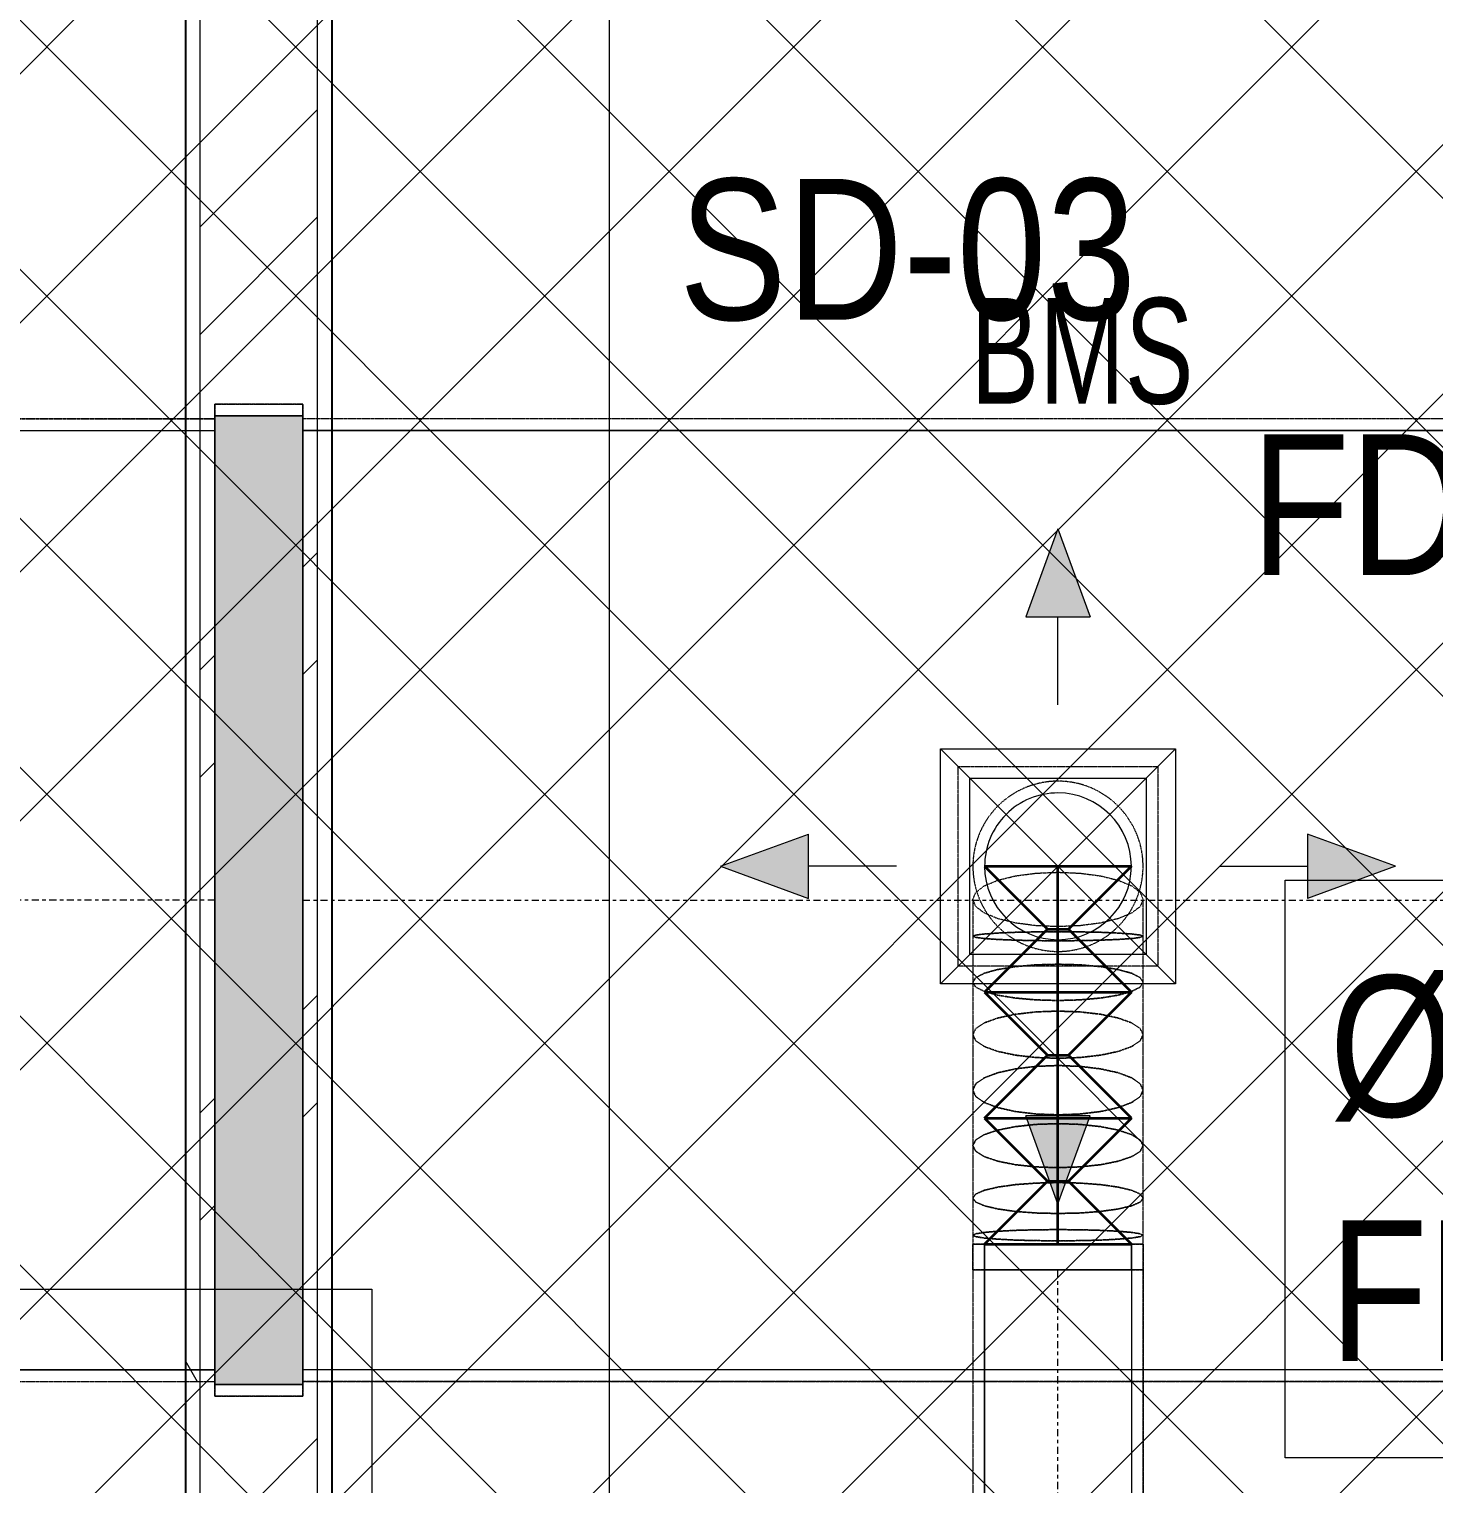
# Model space of a CAD drawing. Header units: inches. Extents: x -83664 to 20107, y -47222 to 19398.
# Drawn here: x -34814 to -32420, y -22331 to -19853 of the extents above; entities that cross this region are included whole.
import ezdxf

# ---------------------------------------------------------------- set-up
doc = ezdxf.new("R2010")
doc.units = ezdxf.units.IN
doc.header["$MEASUREMENT"] = 0
doc.linetypes.add('Center', pattern=[29.999999, 12, -6, 6, -6])
doc.linetypes.add('Hidden 0_50', pattern=[1.0584, 0.5292, -0.5292])
for name, color, linetype, lineweight in [('A-DETL-GENF', 7, 'Continuous', 9), ('A-WALL', 7, 'Continuous', 9), ('A-WALL-PATT', 7, 'Continuous', 25), ('G-ANNO-TEXT', 7, 'Continuous', 9), ('M-HVAC-CDFF', 7, 'Continuous', 9), ('M-HVAC-DUCT-CNTR', 7, 'Center', 9), ('M-HVAC-DUCT-IDEN', 7, 'Continuous', 18), ('ROOM TAG', 7, 'Continuous', 9)]:
    doc.layers.add(name, color=color, linetype=linetype, lineweight=lineweight)
for name, color, linetype, lineweight, true_color in [('FF ROOM TAG_dwg', 7, 'Continuous', 9, 0x767676), ('M-HVAC-DUCT', 7, 'Continuous', 9, 0xffe97f), ('M-HVAC-DUCT-PATT', 7, 'Continuous', 35, 0x007f00)]:
    doc.layers.add(name, color=color, linetype=linetype, lineweight=lineweight, true_color=true_color)
doc.styles.add('Arial Narrow_20', font='ARIALN.TTF', dxfattribs={"width": 0.85, "height": 4572})
doc.styles.add('Arial Narrow_21', font='ARIALN.TTF', dxfattribs={"height": 240})
pattern_1 = [(0, (0, 0), (1219.2, 304.8), [50.292, -864.108, 50.292, -864.108, -4876.8]), (0, (0, 0), (1219.2, 304.8), [-1828.8, 50.292, -1778.508, 50.292, -864.108, -2133.6]), (0, (0, 0), (1219.2, 304.8), [-4572, 50.292, -559.308, 50.292, -1473.708]), (120, (457.2, 152.4), (-873.56454, 903.4582), [50.292, -864.108, 50.292, -864.108, -4876.8]), (120, (457.2, 152.4), (-873.56454, 903.4582), [-1828.8, 50.292, -1778.508, 50.292, -864.108, -2133.6]), (120, (457.2, 152.4), (-873.56454, 903.4582), [-4572, 50.292, -559.308, 50.292, -1473.708]), (240, (609.6, 762), (-345.63546, -1208.2582), [50.292, -864.108, 50.292, -864.108, -4876.8]), (240, (609.6, 762), (-345.63546, -1208.2582), [-1828.8, 50.292, -1778.508, 50.292, -864.108, -2133.6]), (240, (609.6, 762), (-345.63546, -1208.2582), [-4572, 50.292, -559.308, 50.292, -1473.708])]

# ---------------------------------------------------------------- blocks, each defined once
blk = doc.blocks.new('GCE-AT-Supply Air Rectangular Diffuser - 300x300-6788639-FIRST FLOOR AC CONDITIONING LAYOUT - PART A')
at = {"layer": 'A-DETL-GENF', "true_color": 0xff7f00}
for points in [[(54.6, 425), (0, 575), (-54.6, 425)], [(-425, -54.6), (-425, 54.6), (-575, 0)], [(425, -54.6), (575, 0), (425, 54.6)], [(0, -575), (54.6, -425), (-54.6, -425)]]:
    blk.add_hatch(color=30, dxfattribs=at).paths.add_polyline_path(points)
at = {"layer": 'A-DETL-GENF', "color": 30, "true_color": 0xff7f00}
for p, q in [((0, 575), (-54.6, 425)), ((0, 575), (54.6, 425)), ((-54.6, 425), (54.6, 425)), ((0, 275), (0, 425)), ((-200, -200), (200, 200)), ((-200, 200), (200, -200)), ((-200, -200), (-200, 200)), ((-200, 200), (200, 200)), ((200, 200), (200, -200)), ((-575, 0), (-425, 54.6)), ((-425, -54.6), (-425, 54.6)), ((425, 54.6), (425, -54.6)), ((575, 0), (425, 54.6)), ((-575, 0), (-425, -54.6)), ((275, 0), (425, 0)), ((-275, 0), (-425, 0)), ((575, 0), (425, -54.6)), ((200, -200), (-200, -200)), ((0, -275), (0, -425)), ((54.6, -425), (-54.6, -425)), ((0, -575), (-54.6, -425)), ((0, -575), (54.6, -425))]:
    blk.add_line(p, q, dxfattribs=at)
blk = doc.blocks.new('M_Rec to Rnd Transition - Angle - 60 Degree-8295568-FIRST FLOOR AC CONDITIONING LAYOUT - PART A')
at = {"layer": 'M-HVAC-DUCT', "color": 30, "true_color": 0xff7f00}
for p, q in [((0, 125), (43.3, 125)), ((43.3, 125), (0, 125)), ((0, 125), (0, -125)), ((0, -125), (0, 125)), ((43.3, 0), (43.3, 125)), ((43.3, 0), (43.3, 125)), ((43.3, -125), (43.3, 0)), ((43.3, -125), (43.3, 0)), ((0, -125), (43.3, -125)), ((43.3, -125), (0, -125))]:
    blk.add_line(p, q, dxfattribs=at)
blk = doc.blocks.new('M_Rectangular to Round Transition - Angle - 45 Degree-7600494-FIRST FLOOR AC CONDITIONING LAYOUT - PART A')
at = {"layer": 'M-HVAC-DUCT', "color": 30, "true_color": 0xff7f00}
for p, q in [((160335, 87412.4), (160335, 87712.4)), ((160335, 87712.4), (160635, 87712.4)), ((160635, 87712.4), (160635, 87412.4)), ((160635, 87412.4), (160335, 87412.4))]:
    blk.add_line(p, q, dxfattribs=at)
for start, end in [(90, 180), (0, 90), (180, 270), (270, 0)]:
    blk.add_arc((160485, 87562.4), 125, start, end, dxfattribs=at)
blk = doc.blocks.new('GCE-DA-Fire Damper-Rectangular - Standard-V124-FIRST FLOOR AC CONDITIONING LAYOUT - PART A')
at = {"layer": 'A-DETL-GENF', "true_color": 0xff7f00}
blk.add_hatch(color=30, dxfattribs=at).paths.add_polyline_path([(75, -825), (-75, -825), (-75, 825), (75, 825)])
at = {"layer": 'A-DETL-GENF', "color": 30, "true_color": 0xff7f00}
for p, q in [((75, 825), (-75, 825)), ((-75, 825), (-75, -825)), ((75, -825), (75, 825)), ((-75, -825), (75, -825))]:
    blk.add_line(p, q, dxfattribs=at)
at = {"layer": 'M-HVAC-DUCT', "color": 30, "true_color": 0xff7f00}
for p, q in [((-75, -825), (-75, 825)), ((-75, 825), (75, 825)), ((75, 825), (75, -825)), ((75, -825), (-75, -825))]:
    blk.add_line(p, q, dxfattribs=at)
blk = doc.blocks.new('TEMW-SMBZ-HO-BM-HVAC-00002_rvt-1-FIRST FLOOR AC CONDITIONING LAYOUT - PART A')
at = {"layer": 'M-HVAC-DUCT', "color": 30, "linetype": 'Hidden 0_50', "true_color": 0xff7f00}
for p, q in [((117109.4, 77880.8), (116959.4, 77880.8)), ((116959.4, 77880.8), (116959.4, 76190.8)), ((116959.4, 76190.8), (116959.4, 77880.8)), ((116959.4, 77880.8), (117109.4, 77880.8)), ((117109.4, 76190.8), (117109.4, 77880.8)), ((117109.4, 77880.8), (117109.4, 76190.8)), ((116959.4, 77855.8), (112981.4, 77855.8)), ((112981.4, 77855.8), (116959.4, 77855.8)), ((116959.4, 77855.8), (116959.4, 76215.8)), ((116959.4, 76215.8), (116959.4, 77855.8)), ((117109.4, 76215.8), (117109.4, 77855.8)), ((117109.4, 77855.8), (117109.4, 76215.8)), ((119671.9, 77855.8), (117109.4, 77855.8)), ((119671.9, 77855.8), (117109.4, 77855.8)), ((118226, 76923.4), (118226, 77263.4)), ((118226, 77263.4), (118566, 77263.4)), ((118566, 77263.4), (118566, 76923.4)), ((118251, 77036.9), (118251, 76974.3)), ((118251, 77036.9), (118251, 76974.3)), ((118541, 76974.3), (118541, 77036.9)), ((118541, 76974.3), (118541, 77036.9)), ((118251, 76974.3), (118251, 76895.7)), ((118251, 76974.3), (118251, 76895.7)), ((118541, 76895.7), (118541, 76974.3)), ((118541, 76895.7), (118541, 76974.3)), ((118566, 76923.4), (118226, 76923.4)), ((118251, 76895.7), (118251, 76806.6)), ((118251, 76895.7), (118251, 76806.6)), ((118541, 76806.6), (118541, 76895.7)), ((118541, 76806.6), (118541, 76895.7)), ((118251, 76806.6), (118251, 76712.1)), ((118251, 76806.6), (118251, 76712.1)), ((118541, 76712.1), (118541, 76806.6)), ((118541, 76712.1), (118541, 76806.6)), ((118251, 76712.1), (118251, 76617.6)), ((118251, 76712.1), (118251, 76617.6)), ((118541, 76617.6), (118541, 76712.1)), ((118541, 76617.6), (118541, 76712.1)), ((118251, 76617.6), (118251, 76528.3)), ((118251, 76617.6), (118251, 76528.3)), ((118541, 76528.3), (118541, 76617.6)), ((118541, 76528.3), (118541, 76617.6)), ((118251, 76528.3), (118251, 76465)), ((118251, 76528.3), (118251, 76465)), ((118541, 76465), (118541, 76528.3)), ((118541, 76465), (118541, 76528.3)), ((118251, 76465), (118251, 76449.6)), ((118251, 76465), (118251, 76449.6)), ((118251, 76449.6), (118541, 76449.6)), ((118251, 76449.6), (118541, 76449.6)), ((118251, 76406.3), (118251, 76449.6)), ((118251, 76449.6), (118251, 76406.3)), ((118396, 76449.6), (118251, 76449.6)), ((118396, 76449.6), (118251, 76449.6)), ((118541, 76449.6), (118396, 76449.6)), ((118541, 76449.6), (118396, 76449.6)), ((118541, 76449.6), (118541, 76465)), ((118541, 76449.6), (118541, 76465)), ((118541, 76406.3), (118541, 76449.6)), ((118541, 76449.6), (118541, 76406.3)), ((118541, 76406.3), (118251, 76406.3)), ((118251, 76406.3), (118541, 76406.3)), ((118541, 76406.3), (118251, 76406.3)), ((118251, 76406.3), (118541, 76406.3)), ((118251, 76406.3), (118251, 75282.7)), ((118251, 76406.3), (118251, 75282.7)), ((118541, 75282.7), (118541, 76406.3)), ((118541, 76406.3), (118541, 75282.7)), ((112981.4, 76215.8), (116959.4, 76215.8)), ((112981.4, 76215.8), (116959.4, 76215.8)), ((117109.4, 76215.8), (119671.9, 76215.8)), ((119671.9, 76215.8), (117109.4, 76215.8)), ((116959.4, 76190.8), (117109.4, 76190.8)), ((117109.4, 76190.8), (116959.4, 76190.8))]:
    blk.add_line(p, q, dxfattribs=at)
at = {"layer": 'M-HVAC-DUCT', "color": 30, "true_color": 0xff7f00}
for p, q in [((112981.4, 77835.8), (116959.4, 77835.8)), ((112981.4, 77835.8), (116959.4, 77835.8)), ((116959.4, 76235.8), (116959.4, 77835.8)), ((116959.4, 77835.8), (116959.4, 76235.8)), ((117109.4, 77835.8), (117109.4, 76235.8)), ((117109.4, 76235.8), (117109.4, 77835.8)), ((117109.4, 77835.8), (119671.9, 77835.8)), ((119671.9, 77835.8), (117109.4, 77835.8)), ((118271, 76406.3), (118521, 76406.3)), ((118521, 76406.3), (118271, 76406.3)), ((118271, 75282.7), (118271, 76406.3)), ((118271, 76406.3), (118271, 75282.7)), ((118521, 76406.3), (118521, 75282.7)), ((118521, 76406.3), (118521, 75282.7)), ((116959.4, 76235.8), (112981.4, 76235.8)), ((112981.4, 76235.8), (116959.4, 76235.8)), ((119671.9, 76235.8), (117109.4, 76235.8)), ((119671.9, 76235.8), (117109.4, 76235.8))]:
    blk.add_line(p, q, dxfattribs=at)
at = {"layer": 'M-HVAC-DUCT', "color": 30, "linetype": 'Hidden 0_50', "true_color": 0xff7f00, "flags": 128}
for points in [[(118251, 77036.9), (118255.9, 77048.9), (118270.4, 77060.1), (118293.5, 77069.7), (118323.5, 77077.1), (118358.5, 77081.7), (118396, 77083.3), (118433.5, 77081.7), (118468.5, 77077.1), (118498.5, 77069.7), (118521.6, 77060.1), (118536.1, 77048.9), (118541, 77036.9)], [(118541, 77036.9), (118536.1, 77024.9), (118521.6, 77013.8), (118498.5, 77004.2), (118468.5, 76996.8), (118433.5, 76992.2), (118396, 76990.6), (118358.5, 76992.2), (118323.5, 76996.8), (118293.5, 77004.2), (118270.4, 77013.8), (118255.9, 77024.9), (118251, 77036.9)], [(118541, 76974.3), (118536.1, 76976.3), (118521.6, 76978.1), (118498.5, 76979.7), (118468.5, 76981), (118433.5, 76981.7), (118396, 76982), (118358.5, 76981.7), (118323.5, 76981), (118293.5, 76979.7), (118270.4, 76978.1), (118255.9, 76976.3), (118251, 76974.3)], [(118251, 76974.3), (118255.9, 76976.3), (118270.4, 76978.1), (118293.5, 76979.7), (118323.5, 76981), (118358.5, 76981.7), (118396, 76982), (118433.5, 76981.7), (118468.5, 76981), (118498.5, 76979.7), (118521.6, 76978.1), (118536.1, 76976.3), (118541, 76974.3)], [(118251, 76974.3), (118255.9, 76972.3), (118270.4, 76970.4), (118293.5, 76968.8), (118323.5, 76967.6), (118358.5, 76966.8), (118396, 76966.6), (118433.5, 76966.8), (118468.5, 76967.6), (118498.5, 76968.8), (118521.6, 76970.4), (118536.1, 76972.3), (118541, 76974.3)], [(118541, 76974.3), (118536.1, 76972.3), (118521.6, 76970.4), (118498.5, 76968.8), (118468.5, 76967.6), (118433.5, 76966.8), (118396, 76966.6), (118358.5, 76966.8), (118323.5, 76967.6), (118293.5, 76968.8), (118270.4, 76970.4), (118255.9, 76972.3), (118251, 76974.3)], [(118541, 76895.7), (118536.1, 76903.7), (118521.6, 76911.2), (118498.5, 76917.6), (118468.5, 76922.5), (118433.5, 76925.6), (118396, 76926.6), (118358.5, 76925.6), (118323.5, 76922.5), (118293.5, 76917.6), (118270.4, 76911.2), (118255.9, 76903.7), (118251, 76895.7)], [(118251, 76895.7), (118255.9, 76903.7), (118270.4, 76911.2), (118293.5, 76917.6), (118323.5, 76922.5), (118358.5, 76925.6), (118396, 76926.6), (118433.5, 76925.6), (118468.5, 76922.5), (118498.5, 76917.6), (118521.6, 76911.2), (118536.1, 76903.7), (118541, 76895.7)], [(118251, 76895.7), (118255.9, 76887.7), (118270.4, 76880.3), (118293.5, 76873.9), (118323.5, 76869), (118358.5, 76865.9), (118396, 76864.8), (118433.5, 76865.9), (118468.5, 76869), (118498.5, 76873.9), (118521.6, 76880.3), (118536.1, 76887.7), (118541, 76895.7)], [(118541, 76895.7), (118536.1, 76887.7), (118521.6, 76880.3), (118498.5, 76873.9), (118468.5, 76869), (118433.5, 76865.9), (118396, 76864.8), (118358.5, 76865.9), (118323.5, 76869), (118293.5, 76873.9), (118270.4, 76880.3), (118255.9, 76887.7), (118251, 76895.7)], [(118541, 76806.6), (118536.1, 76817), (118521.6, 76826.7), (118498.5, 76835), (118468.5, 76841.4), (118433.5, 76845.4), (118396, 76846.8), (118358.5, 76845.4), (118323.5, 76841.4), (118293.5, 76835), (118270.4, 76826.7), (118255.9, 76817), (118251, 76806.6)], [(118251, 76806.6), (118255.9, 76817), (118270.4, 76826.7), (118293.5, 76835), (118323.5, 76841.4), (118358.5, 76845.4), (118396, 76846.8), (118433.5, 76845.4), (118468.5, 76841.4), (118498.5, 76835), (118521.6, 76826.7), (118536.1, 76817), (118541, 76806.6)], [(118251, 76806.6), (118255.9, 76796.2), (118270.4, 76786.5), (118293.5, 76778.1), (118323.5, 76771.7), (118358.5, 76767.7), (118396, 76766.4), (118433.5, 76767.7), (118468.5, 76771.7), (118498.5, 76778.1), (118521.6, 76786.5), (118536.1, 76796.2), (118541, 76806.6)], [(118541, 76806.6), (118536.1, 76796.2), (118521.6, 76786.5), (118498.5, 76778.1), (118468.5, 76771.7), (118433.5, 76767.7), (118396, 76766.4), (118358.5, 76767.7), (118323.5, 76771.7), (118293.5, 76778.1), (118270.4, 76786.5), (118255.9, 76796.2), (118251, 76806.6)], [(118541, 76712.1), (118536.1, 76723), (118521.6, 76733.1), (118498.5, 76741.8), (118468.5, 76748.4), (118433.5, 76752.6), (118396, 76754.1), (118358.5, 76752.6), (118323.5, 76748.4), (118293.5, 76741.8), (118270.4, 76733.1), (118255.9, 76723), (118251, 76712.1)], [(118251, 76712.1), (118255.9, 76723), (118270.4, 76733.1), (118293.5, 76741.8), (118323.5, 76748.4), (118358.5, 76752.6), (118396, 76754.1), (118433.5, 76752.6), (118468.5, 76748.4), (118498.5, 76741.8), (118521.6, 76733.1), (118536.1, 76723), (118541, 76712.1)], [(118251, 76712.1), (118255.9, 76701.2), (118270.4, 76691.1), (118293.5, 76682.4), (118323.5, 76675.7), (118358.5, 76671.5), (118396, 76670.1), (118433.5, 76671.5), (118468.5, 76675.7), (118498.5, 76682.4), (118521.6, 76691.1), (118536.1, 76701.2), (118541, 76712.1)], [(118541, 76712.1), (118536.1, 76701.2), (118521.6, 76691.1), (118498.5, 76682.4), (118468.5, 76675.7), (118433.5, 76671.5), (118396, 76670.1), (118358.5, 76671.5), (118323.5, 76675.7), (118293.5, 76682.4), (118270.4, 76691.1), (118255.9, 76701.2), (118251, 76712.1)], [(118541, 76617.6), (118536.1, 76627.3), (118521.6, 76636.3), (118498.5, 76644.1), (118468.5, 76650), (118433.5, 76653.8), (118396, 76655.1), (118358.5, 76653.8), (118323.5, 76650), (118293.5, 76644.1), (118270.4, 76636.3), (118255.9, 76627.3), (118251, 76617.6)], [(118251, 76617.6), (118255.9, 76627.3), (118270.4, 76636.3), (118293.5, 76644.1), (118323.5, 76650), (118358.5, 76653.8), (118396, 76655.1), (118433.5, 76653.8), (118468.5, 76650), (118498.5, 76644.1), (118521.6, 76636.3), (118536.1, 76627.3), (118541, 76617.6)], [(118251, 76617.6), (118255.9, 76607.9), (118270.4, 76598.9), (118293.5, 76591.1), (118323.5, 76585.1), (118358.5, 76581.4), (118396, 76580.1), (118433.5, 76581.4), (118468.5, 76585.1), (118498.5, 76591.1), (118521.6, 76598.9), (118536.1, 76607.9), (118541, 76617.6)], [(118541, 76617.6), (118536.1, 76607.9), (118521.6, 76598.9), (118498.5, 76591.1), (118468.5, 76585.1), (118433.5, 76581.4), (118396, 76580.1), (118358.5, 76581.4), (118323.5, 76585.1), (118293.5, 76591.1), (118270.4, 76598.9), (118255.9, 76607.9), (118251, 76617.6)], [(118541, 76528.3), (118536.1, 76535.2), (118521.6, 76541.5), (118498.5, 76547), (118468.5, 76551.2), (118433.5, 76553.8), (118396, 76554.7), (118358.5, 76553.8), (118323.5, 76551.2), (118293.5, 76547), (118270.4, 76541.5), (118255.9, 76535.2), (118251, 76528.3)], [(118251, 76528.3), (118255.9, 76535.2), (118270.4, 76541.5), (118293.5, 76547), (118323.5, 76551.2), (118358.5, 76553.8), (118396, 76554.7), (118433.5, 76553.8), (118468.5, 76551.2), (118498.5, 76547), (118521.6, 76541.5), (118536.1, 76535.2), (118541, 76528.3)], [(118251, 76528.3), (118255.9, 76521.5), (118270.4, 76515.2), (118293.5, 76509.7), (118323.5, 76505.5), (118358.5, 76502.9), (118396, 76502), (118433.5, 76502.9), (118468.5, 76505.5), (118498.5, 76509.7), (118521.6, 76515.2), (118536.1, 76521.5), (118541, 76528.3)], [(118541, 76528.3), (118536.1, 76521.5), (118521.6, 76515.2), (118498.5, 76509.7), (118468.5, 76505.5), (118433.5, 76502.9), (118396, 76502), (118358.5, 76502.9), (118323.5, 76505.5), (118293.5, 76509.7), (118270.4, 76515.2), (118255.9, 76521.5), (118251, 76528.3)], [(118541, 76465), (118536.1, 76467.5), (118521.6, 76469.8), (118498.5, 76471.8), (118468.5, 76473.3), (118433.5, 76474.3), (118396, 76474.6), (118358.5, 76474.3), (118323.5, 76473.3), (118293.5, 76471.8), (118270.4, 76469.8), (118255.9, 76467.5), (118251, 76465)], [(118251, 76465), (118255.9, 76467.5), (118270.4, 76469.8), (118293.5, 76471.8), (118323.5, 76473.3), (118358.5, 76474.3), (118396, 76474.6), (118433.5, 76474.3), (118468.5, 76473.3), (118498.5, 76471.8), (118521.6, 76469.8), (118536.1, 76467.5), (118541, 76465)], [(118251, 76465), (118255.9, 76462.6), (118270.4, 76460.2), (118293.5, 76458.3), (118323.5, 76456.7), (118358.5, 76455.8), (118396, 76455.5), (118433.5, 76455.8), (118468.5, 76456.7), (118498.5, 76458.3), (118521.6, 76460.2), (118536.1, 76462.6), (118541, 76465)], [(118541, 76465), (118536.1, 76462.6), (118521.6, 76460.2), (118498.5, 76458.3), (118468.5, 76456.7), (118433.5, 76455.8), (118396, 76455.5), (118358.5, 76455.8), (118323.5, 76456.7), (118293.5, 76458.3), (118270.4, 76460.2), (118255.9, 76462.6), (118251, 76465)]]:
    blk.add_lwpolyline(points, dxfattribs=at)
at = {"layer": 'M-HVAC-DUCT', "color": 30, "linetype": 'Hidden 0_50', "true_color": 0xff7f00}
for start, end in [(90, 180), (0, 90), (180, 270), (270, 0)]:
    blk.add_arc((118396, 77093.4), 145, start, end, dxfattribs=at)
at = {"layer": 'M-HVAC-DUCT-CNTR', "color": 30, "true_color": 0xff7f00}
for p, q in [((116959.4, 77035.8), (112981.4, 77035.8)), ((117109.4, 77035.8), (119671.9, 77035.8)), ((118396, 75282.7), (118396, 76406.3))]:
    blk.add_line(p, q, dxfattribs=at)
at = {"layer": 'M-HVAC-DUCT-CNTR', "color": 30, "linetype": 'Continuous', "lineweight": 35, "true_color": 0xff7f00}
blk.add_open_spline([(118396, 76449.6), (118396, 76664.6), (118396, 77093.4), (118396, 77093.4)], degree=3, dxfattribs=at)
at = {"layer": 'M-HVAC-DUCT-PATT', "color": 30, "true_color": 0xff7f00}
for p, q in [((118271, 77093.4), (118521, 77093.4)), ((118271, 77093.4), (118378.3, 76986.1)), ((118521, 77093.4), (118413.7, 76986.1)), ((118271, 76878.8), (118378.3, 76986.1)), ((118378.3, 76986.1), (118413.7, 76986.1)), ((118521, 76878.8), (118413.7, 76986.1)), ((118271, 76878.8), (118521, 76878.8)), ((118271, 76878.8), (118521, 76878.8)), ((118271, 76878.8), (118378.3, 76771.5)), ((118521, 76878.8), (118413.7, 76771.5)), ((118271, 76664.2), (118378.3, 76771.5)), ((118378.3, 76771.5), (118413.7, 76771.5)), ((118521, 76664.2), (118413.7, 76771.5)), ((118271, 76664.2), (118521, 76664.2)), ((118271, 76664.2), (118521, 76664.2)), ((118271, 76664.2), (118378.3, 76556.9)), ((118521, 76664.2), (118413.7, 76556.9)), ((118271, 76449.6), (118378.3, 76556.9)), ((118378.3, 76556.9), (118413.7, 76556.9)), ((118521, 76449.6), (118413.7, 76556.9)), ((118271, 76449.6), (118521, 76449.6)), ((118271, 76449.6), (118521, 76449.6))]:
    blk.add_line(p, q, dxfattribs=at)
at = {"layer": 'M-HVAC-CDFF', "color": 6, "linetype": 'Hidden 0_50', "lineweight": 9, "true_color": 0xff00ff}
blk.add_blockref('GCE-AT-Supply Air Rectangular Diffuser - 300x300-6788639-FIRST FLOOR AC CONDITIONING LAYOUT - PART A', (118396, 77093.4), dxfattribs=at)
at = {"layer": 'M-HVAC-DUCT', "color": 6, "linetype": 'Hidden 0_50', "lineweight": 9, "true_color": 0xff00ff, "extrusion": (0, 0, -1)}
blk.add_blockref('GCE-DA-Fire Damper-Rectangular - Standard-V124-FIRST FLOOR AC CONDITIONING LAYOUT - PART A', (-117034.4, 77035.8), dxfattribs=at)
at = {"layer": 'M-HVAC-DUCT', "color": 6, "linetype": 'Hidden 0_50', "lineweight": 9, "true_color": 0xff00ff}
for name, p, rotation in [('M_Rectangular to Round Transition - Angle - 45 Degree-7600494-FIRST FLOOR AC CONDITIONING LAYOUT - PART A', (278881, 164655.8), 180), ('M_Rec to Rnd Transition - Angle - 60 Degree-8295568-FIRST FLOOR AC CONDITIONING LAYOUT - PART A', (118396, 76406.3), 90)]:
    blk.add_blockref(name, p, dxfattribs=dict(at, rotation=rotation))
blk = doc.blocks.new('TEMW-SMBZ-HO-BM-HVAC-00002_rvt-2-FIRST FLOOR AC CONDITIONING LAYOUT - PART A')
at = {"layer": 'M-HVAC-DUCT', "color": 30, "linetype": 'Hidden 0_50', "true_color": 0xff7f00}
for p, q in [((117109.4, 77880.8), (116959.4, 77880.8)), ((116959.4, 77880.8), (116959.4, 76190.8)), ((116959.4, 76190.8), (116959.4, 77880.8)), ((116959.4, 77880.8), (117109.4, 77880.8)), ((117109.4, 76190.8), (117109.4, 77880.8)), ((117109.4, 77880.8), (117109.4, 76190.8)), ((116959.4, 77855.8), (112981.4, 77855.8)), ((112981.4, 77855.8), (116959.4, 77855.8)), ((116959.4, 77855.8), (116959.4, 76215.8)), ((116959.4, 76215.8), (116959.4, 77855.8)), ((117109.4, 76215.8), (117109.4, 77855.8)), ((117109.4, 77855.8), (117109.4, 76215.8)), ((119671.9, 77855.8), (117109.4, 77855.8)), ((119671.9, 77855.8), (117109.4, 77855.8)), ((118226, 76923.4), (118226, 77263.4)), ((118226, 77263.4), (118566, 77263.4)), ((118566, 77263.4), (118566, 76923.4)), ((118251, 77036.9), (118251, 76974.3)), ((118251, 77036.9), (118251, 76974.3)), ((118541, 76974.3), (118541, 77036.9)), ((118541, 76974.3), (118541, 77036.9)), ((118251, 76974.3), (118251, 76895.7)), ((118251, 76974.3), (118251, 76895.7)), ((118541, 76895.7), (118541, 76974.3)), ((118541, 76895.7), (118541, 76974.3)), ((118566, 76923.4), (118226, 76923.4)), ((118251, 76895.7), (118251, 76806.6)), ((118251, 76895.7), (118251, 76806.6)), ((118541, 76806.6), (118541, 76895.7)), ((118541, 76806.6), (118541, 76895.7)), ((118251, 76806.6), (118251, 76712.1)), ((118251, 76806.6), (118251, 76712.1)), ((118541, 76712.1), (118541, 76806.6)), ((118541, 76712.1), (118541, 76806.6)), ((118251, 76712.1), (118251, 76617.6)), ((118251, 76712.1), (118251, 76617.6)), ((118541, 76617.6), (118541, 76712.1)), ((118541, 76617.6), (118541, 76712.1)), ((118251, 76617.6), (118251, 76528.3)), ((118251, 76617.6), (118251, 76528.3)), ((118541, 76528.3), (118541, 76617.6)), ((118541, 76528.3), (118541, 76617.6)), ((118251, 76528.3), (118251, 76465)), ((118251, 76528.3), (118251, 76465)), ((118541, 76465), (118541, 76528.3)), ((118541, 76465), (118541, 76528.3)), ((118251, 76465), (118251, 76449.6)), ((118251, 76465), (118251, 76449.6)), ((118251, 76449.6), (118541, 76449.6)), ((118251, 76449.6), (118541, 76449.6)), ((118251, 76406.3), (118251, 76449.6)), ((118251, 76449.6), (118251, 76406.3)), ((118396, 76449.6), (118251, 76449.6)), ((118396, 76449.6), (118251, 76449.6)), ((118541, 76449.6), (118396, 76449.6)), ((118541, 76449.6), (118396, 76449.6)), ((118541, 76449.6), (118541, 76465)), ((118541, 76449.6), (118541, 76465)), ((118541, 76406.3), (118541, 76449.6)), ((118541, 76449.6), (118541, 76406.3)), ((118541, 76406.3), (118251, 76406.3)), ((118251, 76406.3), (118541, 76406.3)), ((118541, 76406.3), (118251, 76406.3)), ((118251, 76406.3), (118541, 76406.3)), ((118251, 76406.3), (118251, 75282.7)), ((118251, 76406.3), (118251, 75282.7)), ((118541, 75282.7), (118541, 76406.3)), ((118541, 76406.3), (118541, 75282.7)), ((112981.4, 76215.8), (116959.4, 76215.8)), ((112981.4, 76215.8), (116959.4, 76215.8)), ((117109.4, 76215.8), (119671.9, 76215.8)), ((119671.9, 76215.8), (117109.4, 76215.8)), ((116959.4, 76190.8), (117109.4, 76190.8)), ((117109.4, 76190.8), (116959.4, 76190.8))]:
    blk.add_line(p, q, dxfattribs=at)
at = {"layer": 'M-HVAC-DUCT', "color": 30, "true_color": 0xff7f00}
for p, q in [((112981.4, 77835.8), (116959.4, 77835.8)), ((112981.4, 77835.8), (116959.4, 77835.8)), ((116959.4, 76235.8), (116959.4, 77835.8)), ((116959.4, 77835.8), (116959.4, 76235.8)), ((117109.4, 77835.8), (117109.4, 76235.8)), ((117109.4, 76235.8), (117109.4, 77835.8)), ((117109.4, 77835.8), (119671.9, 77835.8)), ((119671.9, 77835.8), (117109.4, 77835.8)), ((118271, 76406.3), (118521, 76406.3)), ((118521, 76406.3), (118271, 76406.3)), ((118271, 75282.7), (118271, 76406.3)), ((118271, 76406.3), (118271, 75282.7)), ((118521, 76406.3), (118521, 75282.7)), ((118521, 76406.3), (118521, 75282.7)), ((116959.4, 76235.8), (112981.4, 76235.8)), ((112981.4, 76235.8), (116959.4, 76235.8)), ((119671.9, 76235.8), (117109.4, 76235.8)), ((119671.9, 76235.8), (117109.4, 76235.8))]:
    blk.add_line(p, q, dxfattribs=at)
at = {"layer": 'M-HVAC-DUCT', "color": 30, "linetype": 'Hidden 0_50', "true_color": 0xff7f00, "flags": 128}
for points in [[(118251, 77036.9), (118255.9, 77048.9), (118270.4, 77060.1), (118293.5, 77069.7), (118323.5, 77077.1), (118358.5, 77081.7), (118396, 77083.3), (118433.5, 77081.7), (118468.5, 77077.1), (118498.5, 77069.7), (118521.6, 77060.1), (118536.1, 77048.9), (118541, 77036.9)], [(118541, 77036.9), (118536.1, 77024.9), (118521.6, 77013.8), (118498.5, 77004.2), (118468.5, 76996.8), (118433.5, 76992.2), (118396, 76990.6), (118358.5, 76992.2), (118323.5, 76996.8), (118293.5, 77004.2), (118270.4, 77013.8), (118255.9, 77024.9), (118251, 77036.9)], [(118541, 76974.3), (118536.1, 76976.3), (118521.6, 76978.1), (118498.5, 76979.7), (118468.5, 76981), (118433.5, 76981.7), (118396, 76982), (118358.5, 76981.7), (118323.5, 76981), (118293.5, 76979.7), (118270.4, 76978.1), (118255.9, 76976.3), (118251, 76974.3)], [(118251, 76974.3), (118255.9, 76976.3), (118270.4, 76978.1), (118293.5, 76979.7), (118323.5, 76981), (118358.5, 76981.7), (118396, 76982), (118433.5, 76981.7), (118468.5, 76981), (118498.5, 76979.7), (118521.6, 76978.1), (118536.1, 76976.3), (118541, 76974.3)], [(118251, 76974.3), (118255.9, 76972.3), (118270.4, 76970.4), (118293.5, 76968.8), (118323.5, 76967.6), (118358.5, 76966.8), (118396, 76966.6), (118433.5, 76966.8), (118468.5, 76967.6), (118498.5, 76968.8), (118521.6, 76970.4), (118536.1, 76972.3), (118541, 76974.3)], [(118541, 76974.3), (118536.1, 76972.3), (118521.6, 76970.4), (118498.5, 76968.8), (118468.5, 76967.6), (118433.5, 76966.8), (118396, 76966.6), (118358.5, 76966.8), (118323.5, 76967.6), (118293.5, 76968.8), (118270.4, 76970.4), (118255.9, 76972.3), (118251, 76974.3)], [(118541, 76895.7), (118536.1, 76903.7), (118521.6, 76911.2), (118498.5, 76917.6), (118468.5, 76922.5), (118433.5, 76925.6), (118396, 76926.6), (118358.5, 76925.6), (118323.5, 76922.5), (118293.5, 76917.6), (118270.4, 76911.2), (118255.9, 76903.7), (118251, 76895.7)], [(118251, 76895.7), (118255.9, 76903.7), (118270.4, 76911.2), (118293.5, 76917.6), (118323.5, 76922.5), (118358.5, 76925.6), (118396, 76926.6), (118433.5, 76925.6), (118468.5, 76922.5), (118498.5, 76917.6), (118521.6, 76911.2), (118536.1, 76903.7), (118541, 76895.7)], [(118251, 76895.7), (118255.9, 76887.7), (118270.4, 76880.3), (118293.5, 76873.9), (118323.5, 76869), (118358.5, 76865.9), (118396, 76864.8), (118433.5, 76865.9), (118468.5, 76869), (118498.5, 76873.9), (118521.6, 76880.3), (118536.1, 76887.7), (118541, 76895.7)], [(118541, 76895.7), (118536.1, 76887.7), (118521.6, 76880.3), (118498.5, 76873.9), (118468.5, 76869), (118433.5, 76865.9), (118396, 76864.8), (118358.5, 76865.9), (118323.5, 76869), (118293.5, 76873.9), (118270.4, 76880.3), (118255.9, 76887.7), (118251, 76895.7)], [(118541, 76806.6), (118536.1, 76817), (118521.6, 76826.7), (118498.5, 76835), (118468.5, 76841.4), (118433.5, 76845.4), (118396, 76846.8), (118358.5, 76845.4), (118323.5, 76841.4), (118293.5, 76835), (118270.4, 76826.7), (118255.9, 76817), (118251, 76806.6)], [(118251, 76806.6), (118255.9, 76817), (118270.4, 76826.7), (118293.5, 76835), (118323.5, 76841.4), (118358.5, 76845.4), (118396, 76846.8), (118433.5, 76845.4), (118468.5, 76841.4), (118498.5, 76835), (118521.6, 76826.7), (118536.1, 76817), (118541, 76806.6)], [(118251, 76806.6), (118255.9, 76796.2), (118270.4, 76786.5), (118293.5, 76778.1), (118323.5, 76771.7), (118358.5, 76767.7), (118396, 76766.4), (118433.5, 76767.7), (118468.5, 76771.7), (118498.5, 76778.1), (118521.6, 76786.5), (118536.1, 76796.2), (118541, 76806.6)], [(118541, 76806.6), (118536.1, 76796.2), (118521.6, 76786.5), (118498.5, 76778.1), (118468.5, 76771.7), (118433.5, 76767.7), (118396, 76766.4), (118358.5, 76767.7), (118323.5, 76771.7), (118293.5, 76778.1), (118270.4, 76786.5), (118255.9, 76796.2), (118251, 76806.6)], [(118541, 76712.1), (118536.1, 76723), (118521.6, 76733.1), (118498.5, 76741.8), (118468.5, 76748.4), (118433.5, 76752.6), (118396, 76754.1), (118358.5, 76752.6), (118323.5, 76748.4), (118293.5, 76741.8), (118270.4, 76733.1), (118255.9, 76723), (118251, 76712.1)], [(118251, 76712.1), (118255.9, 76723), (118270.4, 76733.1), (118293.5, 76741.8), (118323.5, 76748.4), (118358.5, 76752.6), (118396, 76754.1), (118433.5, 76752.6), (118468.5, 76748.4), (118498.5, 76741.8), (118521.6, 76733.1), (118536.1, 76723), (118541, 76712.1)], [(118251, 76712.1), (118255.9, 76701.2), (118270.4, 76691.1), (118293.5, 76682.4), (118323.5, 76675.7), (118358.5, 76671.5), (118396, 76670.1), (118433.5, 76671.5), (118468.5, 76675.7), (118498.5, 76682.4), (118521.6, 76691.1), (118536.1, 76701.2), (118541, 76712.1)], [(118541, 76712.1), (118536.1, 76701.2), (118521.6, 76691.1), (118498.5, 76682.4), (118468.5, 76675.7), (118433.5, 76671.5), (118396, 76670.1), (118358.5, 76671.5), (118323.5, 76675.7), (118293.5, 76682.4), (118270.4, 76691.1), (118255.9, 76701.2), (118251, 76712.1)], [(118541, 76617.6), (118536.1, 76627.3), (118521.6, 76636.3), (118498.5, 76644.1), (118468.5, 76650), (118433.5, 76653.8), (118396, 76655.1), (118358.5, 76653.8), (118323.5, 76650), (118293.5, 76644.1), (118270.4, 76636.3), (118255.9, 76627.3), (118251, 76617.6)], [(118251, 76617.6), (118255.9, 76627.3), (118270.4, 76636.3), (118293.5, 76644.1), (118323.5, 76650), (118358.5, 76653.8), (118396, 76655.1), (118433.5, 76653.8), (118468.5, 76650), (118498.5, 76644.1), (118521.6, 76636.3), (118536.1, 76627.3), (118541, 76617.6)], [(118251, 76617.6), (118255.9, 76607.9), (118270.4, 76598.9), (118293.5, 76591.1), (118323.5, 76585.1), (118358.5, 76581.4), (118396, 76580.1), (118433.5, 76581.4), (118468.5, 76585.1), (118498.5, 76591.1), (118521.6, 76598.9), (118536.1, 76607.9), (118541, 76617.6)], [(118541, 76617.6), (118536.1, 76607.9), (118521.6, 76598.9), (118498.5, 76591.1), (118468.5, 76585.1), (118433.5, 76581.4), (118396, 76580.1), (118358.5, 76581.4), (118323.5, 76585.1), (118293.5, 76591.1), (118270.4, 76598.9), (118255.9, 76607.9), (118251, 76617.6)], [(118541, 76528.3), (118536.1, 76535.2), (118521.6, 76541.5), (118498.5, 76547), (118468.5, 76551.2), (118433.5, 76553.8), (118396, 76554.7), (118358.5, 76553.8), (118323.5, 76551.2), (118293.5, 76547), (118270.4, 76541.5), (118255.9, 76535.2), (118251, 76528.3)], [(118251, 76528.3), (118255.9, 76535.2), (118270.4, 76541.5), (118293.5, 76547), (118323.5, 76551.2), (118358.5, 76553.8), (118396, 76554.7), (118433.5, 76553.8), (118468.5, 76551.2), (118498.5, 76547), (118521.6, 76541.5), (118536.1, 76535.2), (118541, 76528.3)], [(118251, 76528.3), (118255.9, 76521.5), (118270.4, 76515.2), (118293.5, 76509.7), (118323.5, 76505.5), (118358.5, 76502.9), (118396, 76502), (118433.5, 76502.9), (118468.5, 76505.5), (118498.5, 76509.7), (118521.6, 76515.2), (118536.1, 76521.5), (118541, 76528.3)], [(118541, 76528.3), (118536.1, 76521.5), (118521.6, 76515.2), (118498.5, 76509.7), (118468.5, 76505.5), (118433.5, 76502.9), (118396, 76502), (118358.5, 76502.9), (118323.5, 76505.5), (118293.5, 76509.7), (118270.4, 76515.2), (118255.9, 76521.5), (118251, 76528.3)], [(118541, 76465), (118536.1, 76467.5), (118521.6, 76469.8), (118498.5, 76471.8), (118468.5, 76473.3), (118433.5, 76474.3), (118396, 76474.6), (118358.5, 76474.3), (118323.5, 76473.3), (118293.5, 76471.8), (118270.4, 76469.8), (118255.9, 76467.5), (118251, 76465)], [(118251, 76465), (118255.9, 76467.5), (118270.4, 76469.8), (118293.5, 76471.8), (118323.5, 76473.3), (118358.5, 76474.3), (118396, 76474.6), (118433.5, 76474.3), (118468.5, 76473.3), (118498.5, 76471.8), (118521.6, 76469.8), (118536.1, 76467.5), (118541, 76465)], [(118251, 76465), (118255.9, 76462.6), (118270.4, 76460.2), (118293.5, 76458.3), (118323.5, 76456.7), (118358.5, 76455.8), (118396, 76455.5), (118433.5, 76455.8), (118468.5, 76456.7), (118498.5, 76458.3), (118521.6, 76460.2), (118536.1, 76462.6), (118541, 76465)], [(118541, 76465), (118536.1, 76462.6), (118521.6, 76460.2), (118498.5, 76458.3), (118468.5, 76456.7), (118433.5, 76455.8), (118396, 76455.5), (118358.5, 76455.8), (118323.5, 76456.7), (118293.5, 76458.3), (118270.4, 76460.2), (118255.9, 76462.6), (118251, 76465)]]:
    blk.add_lwpolyline(points, dxfattribs=at)
at = {"layer": 'M-HVAC-DUCT', "color": 30, "linetype": 'Hidden 0_50', "true_color": 0xff7f00}
for start, end in [(90, 180), (0, 90), (180, 270), (270, 0)]:
    blk.add_arc((118396, 77093.4), 145, start, end, dxfattribs=at)
at = {"layer": 'M-HVAC-DUCT-CNTR', "color": 30, "true_color": 0xff7f00}
for p, q in [((116959.4, 77035.8), (112981.4, 77035.8)), ((117109.4, 77035.8), (119671.9, 77035.8)), ((118396, 75282.7), (118396, 76406.3))]:
    blk.add_line(p, q, dxfattribs=at)
at = {"layer": 'M-HVAC-DUCT-CNTR', "color": 30, "linetype": 'Continuous', "lineweight": 35, "true_color": 0xff7f00}
blk.add_open_spline([(118396, 76449.6), (118396, 76664.6), (118396, 77093.4), (118396, 77093.4)], degree=3, dxfattribs=at)
at = {"layer": 'M-HVAC-DUCT-PATT', "color": 30, "true_color": 0xff7f00}
for p, q in [((118271, 77093.4), (118521, 77093.4)), ((118271, 77093.4), (118378.3, 76986.1)), ((118521, 77093.4), (118413.7, 76986.1)), ((118271, 76878.8), (118378.3, 76986.1)), ((118378.3, 76986.1), (118413.7, 76986.1)), ((118521, 76878.8), (118413.7, 76986.1)), ((118271, 76878.8), (118521, 76878.8)), ((118271, 76878.8), (118521, 76878.8)), ((118271, 76878.8), (118378.3, 76771.5)), ((118521, 76878.8), (118413.7, 76771.5)), ((118271, 76664.2), (118378.3, 76771.5)), ((118378.3, 76771.5), (118413.7, 76771.5)), ((118521, 76664.2), (118413.7, 76771.5)), ((118271, 76664.2), (118521, 76664.2)), ((118271, 76664.2), (118521, 76664.2)), ((118271, 76664.2), (118378.3, 76556.9)), ((118521, 76664.2), (118413.7, 76556.9)), ((118271, 76449.6), (118378.3, 76556.9)), ((118378.3, 76556.9), (118413.7, 76556.9)), ((118521, 76449.6), (118413.7, 76556.9)), ((118271, 76449.6), (118521, 76449.6)), ((118271, 76449.6), (118521, 76449.6))]:
    blk.add_line(p, q, dxfattribs=at)
at = {"layer": 'M-HVAC-CDFF', "color": 6, "linetype": 'Hidden 0_50', "lineweight": 9, "true_color": 0xff00ff}
blk.add_blockref('GCE-AT-Supply Air Rectangular Diffuser - 300x300-6788639-FIRST FLOOR AC CONDITIONING LAYOUT - PART A', (118396, 77093.4), dxfattribs=at)
at = {"layer": 'M-HVAC-DUCT', "color": 6, "linetype": 'Hidden 0_50', "lineweight": 9, "true_color": 0xff00ff, "extrusion": (0, 0, -1)}
blk.add_blockref('GCE-DA-Fire Damper-Rectangular - Standard-V124-FIRST FLOOR AC CONDITIONING LAYOUT - PART A', (-117034.4, 77035.8), dxfattribs=at)
at = {"layer": 'M-HVAC-DUCT', "color": 6, "linetype": 'Hidden 0_50', "lineweight": 9, "true_color": 0xff00ff}
for name, p, rotation in [('M_Rectangular to Round Transition - Angle - 45 Degree-7600494-FIRST FLOOR AC CONDITIONING LAYOUT - PART A', (278881, 164655.8), 180), ('M_Rec to Rnd Transition - Angle - 60 Degree-8295568-FIRST FLOOR AC CONDITIONING LAYOUT - PART A', (118396, 76406.3), 90)]:
    blk.add_blockref(name, p, dxfattribs=dict(at, rotation=rotation))
blk = doc.blocks.new('SMBZ_Hospital Arch Model_2026_01_29_rvt-1-FIRST FLOOR AC CONDITIONING LAYOUT - PART A')
at = {"layer": 'A-WALL-PATT', "lineweight": 9, "true_color": 0xbbbbbb}
h = blk.add_hatch(dxfattribs=at)
h.set_pattern_fill('FP_13', color=9, style=0, pattern_type=2)
h.set_pattern_definition(pattern_1)
h.paths.add_polyline_path([(116909.4, 75332.7), (116934.4, 75332.7), (116934.4, 79607.7), (116909.4, 79607.7), (116909.4, 79582.7)])
h = blk.add_hatch(dxfattribs=at)
h.set_pattern_fill('FP_12', color=9, style=0, pattern_type=2)
h.set_pattern_definition([(45, (0, 0), (-377.1708, 377.1708), []), (45, (0, 571.5), (-377.1708, 377.1708), [])])
h.paths.add_polyline_path([(117134.4, 75307.7), (117134.4, 79582.7), (116934.4, 79582.7), (116934.4, 75307.7), (117092, 75307.7)])
h.paths.add_polyline_path([(117092, 76210.8), (116959.4, 76210.8), (116959.4, 77860.8), (117109.4, 77860.8), (117109.4, 76210.8)])
h = blk.add_hatch(dxfattribs=at)
h.set_pattern_fill('FP_13', color=9, style=0, pattern_type=2)
h.set_pattern_definition(pattern_1)
h.paths.add_polyline_path([(117159.4, 75307.7), (117159.4, 79382.7), (117134.4, 79382.7), (117134.4, 75307.7)])
at = {"layer": 'A-WALL', "color": 9, "lineweight": 25, "true_color": 0xbbbbbb}
for p, q in [((116909.4, 79607.7), (116909.4, 75332.7)), ((117159.4, 75332.7), (117159.4, 79382.7))]:
    blk.add_line(p, q, dxfattribs=at)
at = {"layer": 'A-WALL', "color": 9, "true_color": 0xbbbbbb}
for p, q in [((116909.4, 79607.7), (116909.4, 75332.7)), ((116934.4, 75332.7), (116934.4, 79582.7)), ((117134.4, 75332.7), (117134.4, 79382.7)), ((117159.4, 75332.7), (117159.4, 79382.7))]:
    blk.add_line(p, q, dxfattribs=at)
blk = doc.blocks.new('FF ROOM TAG_dwg-8877209-FIRST FLOOR AC CONDITIONING LAYOUT - PART A')
at = {"layer": 'ROOM TAG', "insert": (1015255, 1866002), "char_height": 4572, "width": 11331.83, "attachment_point": 2, "line_spacing_factor": 0.974696, "style": 'Arial Narrow_20'}
blk.add_mtext('BMS', dxfattribs=at)

msp = doc.modelspace()

# ---------------------------------------------------------------- hatches: boundary and pattern name
at = {"layer": 'A-DETL-GENF', "true_color": 0xff0000}
h = msp.add_hatch(dxfattribs=at)
h.set_pattern_fill('FP_59', color=1, style=0, pattern_type=2)
h.set_pattern_definition([(45, (-151456.65, -98372.2), (-212.13203, 212.13203), []), (135, (-151456.65, -98372.2), (-212.13203, -212.13203), [])])
h.paths.add_polyline_path([(-62993, -37189.5), (-27297.3, -37189.5), (-27297.3, -98.4), (-62993, -98.4), (-62993, -33333)])

# ---------------------------------------------------------------- linework, layer by layer
at = {"layer": 'G-ANNO-TEXT', "flags": 128}
for points in [[(-32673.4, -21302.6), (-31726.2, -21302.6), (-31726.2, -22286.6), (-32673.4, -22286.6)], [(-36929.9, -21999.3), (-34229.9, -21999.3), (-34229.9, -22983.3), (-36929.9, -22983.3)]]:
    msp.add_lwpolyline(points, close=True, dxfattribs=at)
at = {"layer": 'M-HVAC-DUCT-IDEN', "lineweight": 9}
msp.add_line((-33825, -24116.1), (-33825, -18636.8), dxfattribs=at)

# ---------------------------------------------------------------- block references
at = {"lineweight": 5}
for name in ['SMBZ_Hospital Arch Model_2026_01_29_rvt-1-FIRST FLOOR AC CONDITIONING LAYOUT - PART A', 'TEMW-SMBZ-HO-BM-HVAC-00002_rvt-1-FIRST FLOOR AC CONDITIONING LAYOUT - PART A', 'TEMW-SMBZ-HO-BM-HVAC-00002_rvt-2-FIRST FLOOR AC CONDITIONING LAYOUT - PART A']:
    msp.add_blockref(name, (-151456.7, -98372.2), dxfattribs=at)
at = {"layer": 'FF ROOM TAG_dwg', "color": 7, "xscale": 0.03937007874015915, "yscale": 0.03937007874015915, "zscale": 0.03937007874015915}
msp.add_blockref('FF ROOM TAG_dwg-8877209-FIRST FLOOR AC CONDITIONING LAYOUT - PART A', (-72990.3, -93775.4), dxfattribs=at)
msp.add_blockref('FF ROOM TAG_dwg-8877209-FIRST FLOOR AC CONDITIONING LAYOUT - PART A', (-72990.3, -93775.4), dxfattribs=at)
msp.add_blockref('FF ROOM TAG_dwg-8877209-FIRST FLOOR AC CONDITIONING LAYOUT - PART A', (-72990.3, -93775.4), dxfattribs=at)
msp.add_blockref('FF ROOM TAG_dwg-8877209-FIRST FLOOR AC CONDITIONING LAYOUT - PART A', (-72990.3, -93775.4), dxfattribs=at)
msp.add_blockref('FF ROOM TAG_dwg-8877209-FIRST FLOOR AC CONDITIONING LAYOUT - PART A', (-72990.3, -93775.4), dxfattribs=at)

# ---------------------------------------------------------------- texts
at = {"layer": 'G-ANNO-TEXT', "char_height": 240, "attachment_point": 1, "style": 'Arial Narrow_21'}
for s, insert, width in [('SD-03', (-33706.4, -20107.8), 986.076), ('FD-31', (-32731.5, -20542.8), 974.05), ('Ø 250', (-32598.4, -21465), 937.974), ('FLEX', (-32598.4, -21881.7), 865.822)]:
    msp.add_mtext(s, dxfattribs=dict(at, insert=insert, width=width))

doc.saveas('drawing.dxf')
